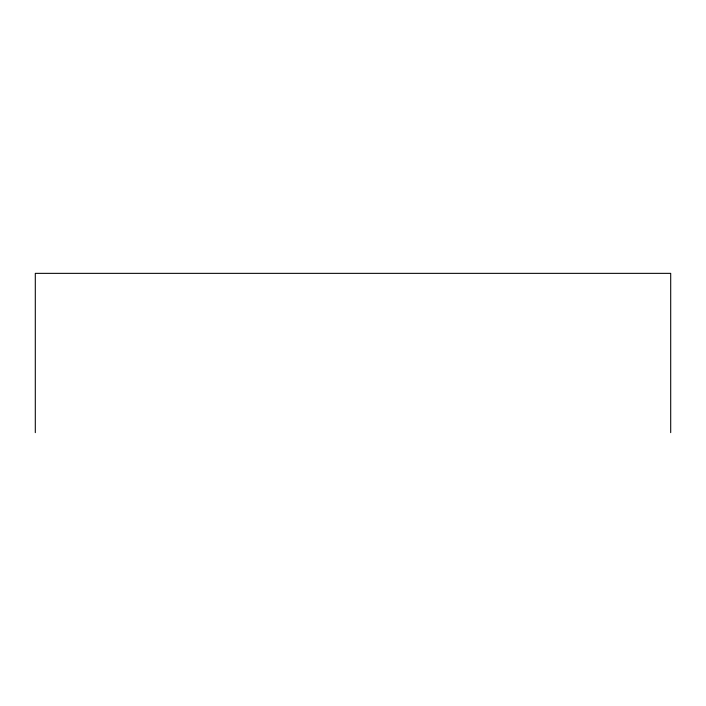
<?xml version="1.0" encoding="UTF-8"?>
<svg xmlns="http://www.w3.org/2000/svg" width="706" height="706" viewBox="0 0 706 706"><rect width="100%" height="100%" fill="white"/><g stroke="black" fill="none" stroke-linecap="round" stroke-linejoin="round"><path stroke-width="1.06" d="M670.7 432.646L670.7 273.354L35.3 273.354L35.3 432.646"/></g></svg>
